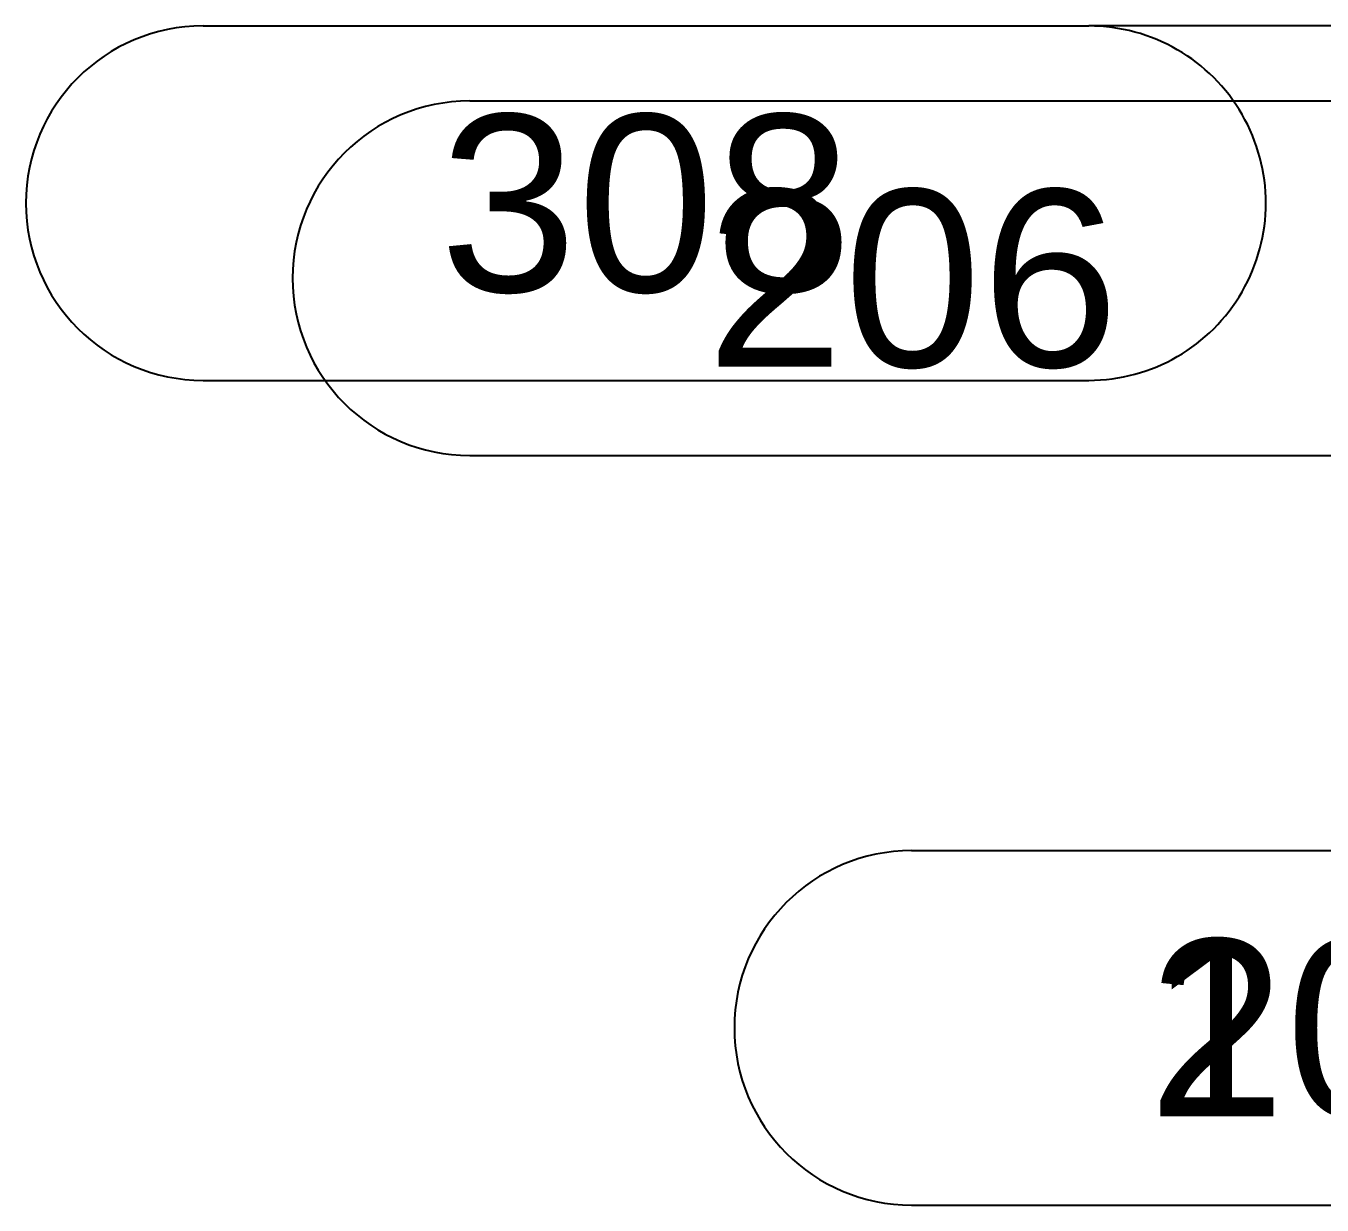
# Model space of a CAD drawing. Header units: inches. Extents: x -21257 to 11444, y 0 to 8704.
# Drawn here: x 2488.1 to 2575.9, y 7231.2 to 7311.1 of the extents above; entities that cross this region are included whole.
import ezdxf
from ezdxf.enums import TextEntityAlignment as Align

# ---------------------------------------------------------------- set-up
doc = ezdxf.new("R2010")
doc.units = ezdxf.units.IN
doc.header["$MEASUREMENT"] = 0
for name, color, linetype in [('100-CONV-NUMBERS', 3, 'Continuous'), ('200-CONV-NUMBERS', 4, 'Continuous'), ('300-CONV-NUMBERS', 6, 'Continuous')]:
    doc.layers.add(name, color=color, linetype=linetype)
doc.styles.get("Standard").update_dxf_attribs({"font": 'helvl.shx'})

# ---------------------------------------------------------------- blocks, each defined once
blk = doc.blocks.new('DCBLOCK')
at = {"linetype": 'Continuous'}
for p, q in [((-0.625, 0), (0, 0)), ((-0.625, -0.25), (0, -0.25))]:
    blk.add_line(p, q, dxfattribs=at)
for centre, start, end in [((-0.625, -0.125), 89.99998, 269.99994), ((0, -0.125), 269.99994, 89.99998)]:
    blk.add_arc(centre, 0.125, start, end)
blk.add_attdef('FORTNAITEM', text='', height=0.125).set_placement((-0.3125, -0.125), align=Align.MIDDLE_CENTER)
at = {"flags": 1}
blk.add_attdef('SERIALNUM', (-0.625, -0.34375), '', height=0.125, dxfattribs=at)
blk = doc.blocks.new('Promise-US15-100330-00-20-408 200 Series')
at = {"layer": '200-CONV-NUMBERS', "color": 1, "xscale": 96, "yscale": 96, "zscale": 96}
blk.add_blockref('DCBLOCK', (-12971.818, -7265.051, 360), dxfattribs=at).add_auto_attribs({'FORTNAITEM': '206'})

msp = doc.modelspace()

# ---------------------------------------------------------------- linework, layer by layer
at = {"layer": '300-CONV-NUMBERS', "linetype": 'Continuous'}
msp.add_line((2608.099, 7311.081, 330), (2560.099, 7311.081, 360), dxfattribs=at)

# ---------------------------------------------------------------- block references
msp.add_blockref('Promise-US15-100330-00-20-408 200 Series', (15549.983, 14571.049))
at = {"layer": '100-CONV-NUMBERS', "xscale": 96, "yscale": 96, "zscale": 96}
msp.add_blockref('DCBLOCK', (2608.093, 7255.236, 360), dxfattribs=at).add_auto_attribs({'FORTNAITEM': '104'})
at = {"layer": '200-CONV-NUMBERS', "xscale": 96, "yscale": 96, "zscale": 96}
msp.add_blockref('DCBLOCK', (2608.093, 7255.236, 360), dxfattribs=at).add_auto_attribs({'FORTNAITEM': '204'})
at = {"layer": '300-CONV-NUMBERS', "xscale": 96, "yscale": 96, "zscale": 96}
msp.add_blockref('DCBLOCK', (2560.099, 7311.081, 360), dxfattribs=at).add_auto_attribs({'FORTNAITEM': '308'})

doc.saveas('drawing.dxf')
